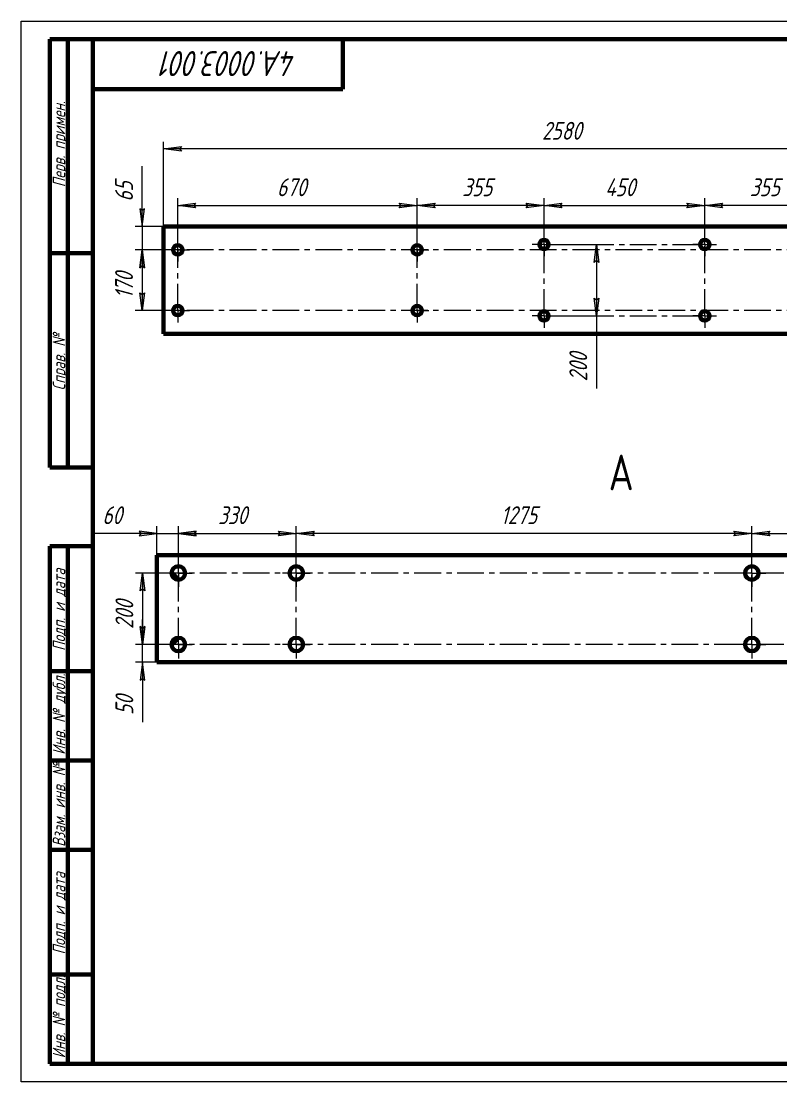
# Model space of a CAD drawing. Header units: millimetres. Extents: x 0 to 420, y 0 to 297.
# Drawn here: x 0 to 212.6, y 0 to 297 of the extents above; entities that cross this region are included whole.
import ezdxf

# ---------------------------------------------------------------- set-up
doc = ezdxf.new("R2010")
doc.units = ezdxf.units.MM
for name, pattern in [('K5LT_AXLED', [12, 7.5, -1.5, 1.5, -1.5]), ('K5LT_BASIC', [0]), ('K5LT_THIN', [0])]:
    doc.linetypes.add(name, pattern=pattern)
doc.layers.add('Системный слой', color=7, linetype='Continuous')
doc.layers.add('Системный слой (1)', color=7, linetype='Continuous', true_color=0x6c6c6c)
doc.styles.add('KDIMTEXTSTYLE', font='GOST_AU.SHX', dxfattribs={"width": 0.96, "oblique": 15, "height": 5})
doc.styles.add('KTEXTSTYLE', font='GOST_AU.SHX', dxfattribs={"width": 0.96, "height": 5})
doc.dimstyles.new('KDIMSTYLE (0.10)', dxfattribs={"dimtxt": 5, "dimasz": 1, "dimexe": 2, "dimexo": 0, "dimgap": 1, "dimtad": 1, "dimlfac": 10, "dimtxsty": 'KDIMTEXTSTYLE', "dimsah": 1, "dimcen": 0, "dimdle": 1, "dimadec": 0, "dimazin": 0, "dimtfac": 0.667, "dimtmove": 0, "dimatfit": 3, "dimfxl": 1, "dimtvp": 1, "dimtolj": 1, "dimtzin": 0, "dimarcsym": 0})

# ---------------------------------------------------------------- blocks, each defined once
blk = doc.blocks.new('D0')
at = {"layer": 'Системный слой (1)'}
for points in [[(161.65, 229.47), (161, 234.47), (160.34, 229.47), (161, 229.97)], [(161.65, 219.47), (161, 218.97), (160.34, 219.47), (161, 214.47)]]:
    blk.add_hatch(color=7, dxfattribs=at).paths.add_polyline_path(points)
at = {"layer": 'Системный слой (1)', "color": 7, "linetype": 'K5LT_THIN', "lineweight": 18}
for p, q in [((146.32, 234.47), (163, 234.47)), ((160.34, 229.47), (161, 234.47)), ((161, 234.47), (161.65, 229.47)), ((161, 234.47), (161, 214.47)), ((161, 229.97), (160.34, 229.47)), ((161.65, 229.47), (161, 229.97)), ((161, 214.47), (160.34, 219.47)), ((160.34, 219.47), (161, 218.97)), ((161, 218.97), (161.65, 219.47)), ((161.65, 219.47), (161, 214.47)), ((146.32, 214.47), (163, 214.47)), ((161, 214.47), (161, 209.47))]:
    blk.add_line(p, q, dxfattribs=at)
blk.add_wipeout([(160, 196.13), (152.61, 196.13), (152.61, 207.02), (160, 207.02)]).dxf.layer = 'Системный слой (1)'
blk.add_line((161, 209.47), (161, 194.13), dxfattribs=at)
at = {"layer": 'Системный слой (1)', "color": 7, "insert": (153.41, 196.13), "char_height": 5, "attachment_point": 1, "rotation": 90, "style": 'KTEXTSTYLE'}
blk.add_mtext('\\H5.0;\\W1.000;\\Q15;\\Q15;\\W0.965;200', dxfattribs=at)
blk = doc.blocks.new('KDIMARROW_01')
at = {"layer": 'Системный слой'}
blk.add_hatch(color=0, dxfattribs=at).paths.add_polyline_path([(0, 0), (-5, 0.66), (-4.5, 0), (-5, -0.66)])
at = {"layer": 'Системный слой', "color": 0, "linetype": 'K5LT_THIN', "lineweight": 18}
for p, q in [((-4.5, 0), (-5, 0.66)), ((-5, 0.66), (0, 0)), ((0, 0), (-5, -0.66)), ((-5, -0.66), (-4.5, 0)), ((0, 0), (-1, 0))]:
    blk.add_line(p, q, dxfattribs=at)
blk = doc.blocks.new('D1')
at = {"layer": 'Системный слой (1)', "color": 7, "linetype": 'K5LT_THIN', "lineweight": 18}
for p, q in [((43.82, 232.97), (31.86, 232.97)), ((43.82, 215.97), (31.86, 215.97))]:
    blk.add_line(p, q, dxfattribs=at)
blk.add_wipeout([(32.86, 219.33), (25.48, 219.33), (25.48, 229.2), (32.86, 229.2)]).dxf.layer = 'Системный слой (1)'
at = {"layer": 'Системный слой (1)'}
for points in [[(33.86, 232.97), (33.21, 227.97), (33.86, 228.47), (34.52, 227.97)], [(33.86, 220.47), (33.21, 220.97), (33.86, 215.97), (34.52, 220.97)]]:
    blk.add_hatch(color=7, dxfattribs=at).paths.add_polyline_path(points)
at = {"layer": 'Системный слой (1)', "color": 7, "linetype": 'K5LT_THIN', "lineweight": 18}
for p, q in [((33.21, 227.97), (33.86, 232.97)), ((33.86, 232.97), (34.52, 227.97)), ((33.86, 232.97), (33.86, 215.97)), ((33.86, 228.47), (33.21, 227.97)), ((34.52, 227.97), (33.86, 228.47)), ((33.86, 215.97), (33.21, 220.97)), ((33.21, 220.97), (33.86, 220.47)), ((33.86, 220.47), (34.52, 220.97)), ((34.52, 220.97), (33.86, 215.97))]:
    blk.add_line(p, q, dxfattribs=at)
at = {"layer": 'Системный слой (1)', "color": 7, "insert": (26.28, 219.33), "char_height": 5, "attachment_point": 1, "rotation": 90, "style": 'KTEXTSTYLE'}
blk.add_mtext('\\H5.0;\\W1.000;\\Q15;\\Q15;\\W0.965;170', dxfattribs=at)
blk = doc.blocks.new('D2')
at = {"layer": 'Системный слой (1)'}
for points in [[(48.82, 246.06), (43.82, 245.4), (48.82, 244.74), (48.32, 245.4)], [(110.82, 245.4), (105.82, 246.06), (106.32, 245.4), (105.82, 244.74)]]:
    blk.add_hatch(color=7, dxfattribs=at).paths.add_polyline_path(points)
at = {"layer": 'Системный слой (1)', "color": 7, "linetype": 'K5LT_THIN', "lineweight": 18}
for p, q in [((43.82, 232.97), (43.82, 247.4)), ((110.82, 232.97), (110.82, 247.4)), ((43.82, 245.4), (48.82, 246.06)), ((48.82, 244.74), (43.82, 245.4)), ((48.82, 246.06), (48.32, 245.4)), ((48.32, 245.4), (48.82, 244.74)), ((106.32, 245.4), (105.82, 246.06)), ((105.82, 246.06), (110.82, 245.4)), ((110.82, 245.4), (105.82, 244.74)), ((105.82, 244.74), (106.32, 245.4))]:
    blk.add_line(p, q, dxfattribs=at)
blk.add_wipeout([(71.58, 246.4), (71.58, 253.78), (82.6, 253.78), (82.6, 246.4)]).dxf.layer = 'Системный слой (1)'
blk.add_line((43.82, 245.4), (110.82, 245.4), dxfattribs=at)
at = {"layer": 'Системный слой (1)', "color": 7, "insert": (71.58, 252.99), "char_height": 5, "attachment_point": 1, "style": 'KTEXTSTYLE'}
blk.add_mtext('\\H5.0;\\W1.000;\\Q15;\\Q15;\\W0.965;670', dxfattribs=at)
blk = doc.blocks.new('D3')
at = {"layer": 'Системный слой (1)'}
for points in [[(115.82, 246.06), (110.82, 245.4), (115.82, 244.74), (115.32, 245.4)], [(146.32, 245.4), (141.32, 246.06), (141.82, 245.4), (141.32, 244.74)]]:
    blk.add_hatch(color=7, dxfattribs=at).paths.add_polyline_path(points)
at = {"layer": 'Системный слой (1)', "color": 7, "linetype": 'K5LT_THIN', "lineweight": 18}
for p, q in [((110.82, 232.97), (110.82, 247.4)), ((146.32, 234.47), (146.32, 247.4)), ((110.82, 245.4), (115.82, 246.06)), ((115.82, 244.74), (110.82, 245.4)), ((115.82, 246.06), (115.32, 245.4)), ((115.32, 245.4), (115.82, 244.74)), ((141.82, 245.4), (141.32, 246.06)), ((141.32, 246.06), (146.32, 245.4)), ((146.32, 245.4), (141.32, 244.74)), ((141.32, 244.74), (141.82, 245.4))]:
    blk.add_line(p, q, dxfattribs=at)
blk.add_wipeout([(123.42, 246.4), (123.42, 253.78), (133.3, 253.78), (133.3, 246.4)]).dxf.layer = 'Системный слой (1)'
blk.add_line((146.32, 245.4), (110.82, 245.4), dxfattribs=at)
at = {"layer": 'Системный слой (1)', "color": 7, "insert": (123.42, 252.99), "char_height": 5, "attachment_point": 1, "style": 'KTEXTSTYLE'}
blk.add_mtext('\\H5.0;\\W1.000;\\Q15;\\Q15;\\W0.965;355', dxfattribs=at)
blk = doc.blocks.new('D4')
at = {"layer": 'Системный слой (1)'}
for points in [[(151.32, 246.06), (146.32, 245.4), (151.32, 244.74), (150.82, 245.4)], [(191.32, 245.4), (186.32, 246.06), (186.82, 245.4), (186.32, 244.74)]]:
    blk.add_hatch(color=7, dxfattribs=at).paths.add_polyline_path(points)
at = {"layer": 'Системный слой (1)', "color": 7, "linetype": 'K5LT_THIN', "lineweight": 18}
for p, q in [((146.32, 234.47), (146.32, 247.4)), ((191.32, 234.47), (191.32, 247.4)), ((146.32, 245.4), (151.32, 246.06)), ((151.32, 244.74), (146.32, 245.4)), ((151.32, 246.06), (150.82, 245.4)), ((150.82, 245.4), (151.32, 244.74)), ((186.82, 245.4), (186.32, 246.06)), ((186.32, 246.06), (191.32, 245.4)), ((191.32, 245.4), (186.32, 244.74)), ((186.32, 244.74), (186.82, 245.4))]:
    blk.add_line(p, q, dxfattribs=at)
blk.add_wipeout([(163.41, 246.4), (163.41, 253.78), (173.79, 253.78), (173.79, 246.4)]).dxf.layer = 'Системный слой (1)'
blk.add_line((146.32, 245.4), (191.32, 245.4), dxfattribs=at)
at = {"layer": 'Системный слой (1)', "color": 7, "insert": (163.41, 252.99), "char_height": 5, "attachment_point": 1, "style": 'KTEXTSTYLE'}
blk.add_mtext('\\H5.0;\\W1.000;\\Q15;\\Q15;\\W0.965;450', dxfattribs=at)
blk = doc.blocks.new('D5')
at = {"layer": 'Системный слой (1)'}
for points in [[(196.32, 246.06), (191.32, 245.4), (196.32, 244.74), (195.82, 245.4)], [(226.82, 245.4), (221.82, 246.06), (222.32, 245.4), (221.82, 244.74)]]:
    blk.add_hatch(color=7, dxfattribs=at).paths.add_polyline_path(points)
at = {"layer": 'Системный слой (1)', "color": 7, "linetype": 'K5LT_THIN', "lineweight": 18}
for p, q in [((191.32, 234.47), (191.32, 247.4)), ((226.82, 232.97), (226.82, 247.4)), ((191.32, 245.4), (196.32, 246.06)), ((196.32, 244.74), (191.32, 245.4)), ((196.32, 246.06), (195.82, 245.4)), ((195.82, 245.4), (196.32, 244.74)), ((222.32, 245.4), (221.82, 246.06)), ((221.82, 246.06), (226.82, 245.4)), ((226.82, 245.4), (221.82, 244.74)), ((221.82, 244.74), (222.32, 245.4))]:
    blk.add_line(p, q, dxfattribs=at)
blk.add_wipeout([(203.92, 246.4), (203.92, 253.78), (213.8, 253.78), (213.8, 246.4)]).dxf.layer = 'Системный слой (1)'
blk.add_line((226.82, 245.4), (191.32, 245.4), dxfattribs=at)
at = {"layer": 'Системный слой (1)', "color": 7, "insert": (203.92, 252.99), "char_height": 5, "attachment_point": 1, "style": 'KTEXTSTYLE'}
blk.add_mtext('\\H5.0;\\W1.000;\\Q15;\\Q15;\\W0.965;355', dxfattribs=at)
blk = doc.blocks.new('D7')
at = {"layer": 'Системный слой (1)'}
for points in [[(33.86, 243.97), (33.21, 244.47), (33.86, 239.47), (34.52, 244.47)], [(34.52, 227.97), (33.86, 232.97), (33.21, 227.97), (33.86, 228.47)]]:
    blk.add_hatch(color=7, dxfattribs=at).paths.add_polyline_path(points)
at = {"layer": 'Системный слой (1)', "color": 7, "linetype": 'K5LT_THIN', "lineweight": 18}
for p, q in [((33.86, 243.97), (33.21, 244.47)), ((33.21, 244.47), (33.86, 239.47)), ((33.86, 239.47), (33.86, 244.48)), ((33.86, 239.47), (34.52, 244.47)), ((34.52, 244.47), (33.86, 243.97)), ((39.82, 239.47), (31.86, 239.47)), ((33.86, 239.47), (33.86, 232.97)), ((43.82, 232.97), (31.86, 232.97)), ((33.86, 232.97), (33.21, 227.97)), ((34.52, 227.97), (33.86, 232.97)), ((33.86, 232.97), (33.86, 225.97)), ((33.21, 227.97), (33.86, 228.47)), ((33.86, 228.47), (34.52, 227.97))]:
    blk.add_line(p, q, dxfattribs=at)
blk.add_wipeout([(32.86, 246.48), (25.48, 246.48), (25.48, 254.06), (32.86, 254.06)]).dxf.layer = 'Системный слой (1)'
for p, q in [((33.86, 244.48), (33.86, 256.38)), ((33.86, 239.47), (33.86, 246.47))]:
    blk.add_line(p, q, dxfattribs=at)
at = {"layer": 'Системный слой (1)', "color": 7, "insert": (26.28, 246.48), "char_height": 5, "attachment_point": 1, "rotation": 90, "style": 'KTEXTSTYLE'}
blk.add_mtext('\\H5.0;\\W1.000;\\Q15;\\Q15;\\W0.965;65', dxfattribs=at)
blk = doc.blocks.new('D9')
at = {"layer": 'Системный слой (1)'}
for points in [[(44.82, 261.88), (39.82, 261.23), (44.82, 260.57), (44.32, 261.23)], [(297.82, 261.23), (292.82, 261.88), (293.32, 261.23), (292.82, 260.57)]]:
    blk.add_hatch(color=7, dxfattribs=at).paths.add_polyline_path(points)
at = {"layer": 'Системный слой (1)', "color": 7, "linetype": 'K5LT_THIN', "lineweight": 18}
for p, q in [((39.82, 239.47), (39.82, 263.23)), ((39.82, 261.23), (44.82, 261.88)), ((44.82, 261.88), (44.32, 261.23)), ((293.32, 261.23), (292.82, 261.88)), ((292.82, 261.88), (297.82, 261.23)), ((297.82, 239.47), (297.82, 263.23)), ((44.82, 260.57), (39.82, 261.23)), ((44.32, 261.23), (44.82, 260.57)), ((297.82, 261.23), (292.82, 260.57)), ((292.82, 260.57), (293.32, 261.23))]:
    blk.add_line(p, q, dxfattribs=at)
blk.add_wipeout([(145.75, 262.23), (145.75, 269.61), (159.31, 269.61), (159.31, 262.23)]).dxf.layer = 'Системный слой (1)'
blk.add_line((297.82, 261.23), (39.82, 261.23), dxfattribs=at)
at = {"layer": 'Системный слой (1)', "color": 7, "insert": (145.75, 268.81), "char_height": 5, "attachment_point": 1, "style": 'KTEXTSTYLE'}
blk.add_mtext('\\H5.0;\\W1.000;\\Q15;\\Q15;\\W0.965;2580', dxfattribs=at)
blk = doc.blocks.new('U0')
at = {"layer": 'Системный слой (1)', "color": 30, "linetype": 'K5LT_AXLED', "lineweight": 18, "true_color": 0xff8000}
for q in [(191.32, 235.17), (188.02, 214.47), (191.32, 211.17), (194.62, 214.47)]:
    blk.add_line((191.32, 214.47), q, dxfattribs=at)
blk = doc.blocks.new('U1')
at = {"layer": 'Системный слой (1)', "color": 30, "linetype": 'K5LT_AXLED', "lineweight": 18, "true_color": 0xff8000}
for q in [(146.32, 235.17), (143.02, 214.47), (146.32, 211.17), (192.02, 214.47)]:
    blk.add_line((146.32, 214.47), q, dxfattribs=at)
blk = doc.blocks.new('U2')
at = {"layer": 'Системный слой (1)', "color": 30, "linetype": 'K5LT_AXLED', "lineweight": 18, "true_color": 0xff8000}
for q in [(293.82, 233.67), (41.82, 215.97), (293.82, 212.67), (297.12, 215.97)]:
    blk.add_line((293.82, 215.97), q, dxfattribs=at)
blk = doc.blocks.new('U4')
at = {"layer": 'Системный слой (1)', "color": 30, "linetype": 'K5LT_AXLED', "lineweight": 18, "true_color": 0xff8000}
for q in [(110.82, 234.97), (107.52, 215.97), (110.82, 212.67), (114.12, 215.97)]:
    blk.add_line((110.82, 215.97), q, dxfattribs=at)
blk = doc.blocks.new('U5')
at = {"layer": 'Системный слой (1)', "color": 30, "linetype": 'K5LT_AXLED', "lineweight": 18, "true_color": 0xff8000}
for q in [(43.82, 233.67), (40.52, 215.97), (43.82, 212.67), (47.12, 215.97)]:
    blk.add_line((43.82, 215.97), q, dxfattribs=at)
blk = doc.blocks.new('U6')
at = {"layer": 'Системный слой (1)', "color": 30, "linetype": 'K5LT_AXLED', "lineweight": 18, "true_color": 0xff8000}
for q in [(293.82, 236.27), (41.82, 232.97), (293.82, 229.67), (297.12, 232.97)]:
    blk.add_line((293.82, 232.97), q, dxfattribs=at)
blk = doc.blocks.new('U8')
at = {"layer": 'Системный слой (1)', "color": 30, "linetype": 'K5LT_AXLED', "lineweight": 18, "true_color": 0xff8000}
for q in [(110.82, 236.27), (107.52, 232.97), (110.82, 229.67), (114.12, 232.97)]:
    blk.add_line((110.82, 232.97), q, dxfattribs=at)
blk = doc.blocks.new('U9')
at = {"layer": 'Системный слой (1)', "color": 30, "linetype": 'K5LT_AXLED', "lineweight": 18, "true_color": 0xff8000}
for q in [(43.82, 236.27), (40.52, 232.97), (43.82, 229.67), (47.12, 232.97)]:
    blk.add_line((43.82, 232.97), q, dxfattribs=at)
blk = doc.blocks.new('U10')
at = {"layer": 'Системный слой (1)', "color": 30, "linetype": 'K5LT_AXLED', "lineweight": 18, "true_color": 0xff8000}
for q in [(191.32, 237.77), (188.02, 234.47), (191.32, 231.17), (194.62, 234.47)]:
    blk.add_line((191.32, 234.47), q, dxfattribs=at)
blk = doc.blocks.new('U11')
at = {"layer": 'Системный слой (1)', "color": 30, "linetype": 'K5LT_AXLED', "lineweight": 18, "true_color": 0xff8000}
for q in [(146.32, 237.77), (143.02, 234.47), (146.32, 231.17), (193.32, 234.47)]:
    blk.add_line((146.32, 234.47), q, dxfattribs=at)
blk = doc.blocks.new('D14')
at = {"layer": 'Системный слой (1)', "color": 7, "linetype": 'K5LT_THIN', "lineweight": 18}
for p, q in [((43.99, 142.47), (31.97, 142.47)), ((43.99, 122.47), (31.97, 122.47))]:
    blk.add_line(p, q, dxfattribs=at)
blk.add_wipeout([(32.97, 126.8), (25.59, 126.8), (25.59, 137.69), (32.97, 137.69)]).dxf.layer = 'Системный слой (1)'
at = {"layer": 'Системный слой (1)'}
for points in [[(33.97, 142.47), (33.31, 137.47), (33.97, 137.97), (34.63, 137.47)], [(33.97, 126.97), (33.31, 127.47), (33.97, 122.47), (34.63, 127.47)]]:
    blk.add_hatch(color=7, dxfattribs=at).paths.add_polyline_path(points)
at = {"layer": 'Системный слой (1)', "color": 7, "linetype": 'K5LT_THIN', "lineweight": 18}
for p, q in [((33.31, 137.47), (33.97, 142.47)), ((33.97, 142.47), (34.63, 137.47)), ((33.97, 142.47), (33.97, 122.47)), ((33.97, 137.97), (33.31, 137.47)), ((34.63, 137.47), (33.97, 137.97)), ((33.97, 122.47), (33.31, 127.47)), ((33.31, 127.47), (33.97, 126.97)), ((33.97, 126.97), (34.63, 127.47)), ((34.63, 127.47), (33.97, 122.47))]:
    blk.add_line(p, q, dxfattribs=at)
at = {"layer": 'Системный слой (1)', "color": 7, "insert": (26.38, 126.8), "char_height": 5, "attachment_point": 1, "rotation": 90, "style": 'KTEXTSTYLE'}
blk.add_mtext('\\H5.0;\\W1.000;\\Q15;\\Q15;\\W0.965;200', dxfattribs=at)
blk = doc.blocks.new('D15')
at = {"layer": 'Системный слой (1)'}
for points in [[(37.99, 153.58), (32.99, 154.23), (33.49, 153.58), (32.99, 152.92)], [(48.99, 154.23), (43.99, 153.58), (48.99, 152.92), (48.49, 153.58)]]:
    blk.add_hatch(color=7, dxfattribs=at).paths.add_polyline_path(points)
at = {"layer": 'Системный слой (1)', "color": 7, "linetype": 'K5LT_THIN', "lineweight": 18}
for p, q in [((37.99, 147.47), (37.99, 155.58)), ((43.99, 142.47), (43.99, 155.58)), ((37.99, 153.58), (32.99, 154.23)), ((32.99, 154.23), (33.49, 153.58)), ((33.49, 153.58), (32.99, 152.92)), ((32.99, 152.92), (37.99, 153.58)), ((37.99, 153.58), (33.01, 153.58)), ((37.99, 153.58), (43.99, 153.58)), ((48.99, 154.23), (43.99, 153.58)), ((43.99, 153.58), (48.99, 152.92)), ((43.99, 153.58), (50.99, 153.58)), ((48.49, 153.58), (48.99, 154.23)), ((48.99, 152.92), (48.49, 153.58))]:
    blk.add_line(p, q, dxfattribs=at)
blk.add_wipeout([(22.71, 154.58), (22.71, 161.96), (30.68, 161.96), (30.68, 154.58)]).dxf.layer = 'Системный слой (1)'
for p, q in [((33.01, 153.58), (20.71, 153.58)), ((37.99, 153.58), (30.99, 153.58))]:
    blk.add_line(p, q, dxfattribs=at)
at = {"layer": 'Системный слой (1)', "color": 7, "insert": (22.71, 161.16), "char_height": 5, "attachment_point": 1, "style": 'KTEXTSTYLE'}
blk.add_mtext('\\H5.0;\\W1.000;\\Q15;\\Q15;\\W0.965;60', dxfattribs=at)
blk = doc.blocks.new('D16')
at = {"layer": 'Системный слой (1)'}
for points in [[(48.99, 154.23), (43.99, 153.58), (48.99, 152.92), (48.49, 153.58)], [(76.99, 153.58), (71.99, 154.23), (72.49, 153.58), (71.99, 152.92)]]:
    blk.add_hatch(color=7, dxfattribs=at).paths.add_polyline_path(points)
at = {"layer": 'Системный слой (1)', "color": 7, "linetype": 'K5LT_THIN', "lineweight": 18}
for p, q in [((43.99, 142.47), (43.99, 155.58)), ((76.99, 142.47), (76.99, 155.58)), ((43.99, 153.58), (48.99, 154.23)), ((48.99, 152.92), (43.99, 153.58)), ((48.99, 154.23), (48.49, 153.58)), ((48.49, 153.58), (48.99, 152.92)), ((72.49, 153.58), (71.99, 154.23)), ((71.99, 154.23), (76.99, 153.58)), ((76.99, 153.58), (71.99, 152.92)), ((71.99, 152.92), (72.49, 153.58))]:
    blk.add_line(p, q, dxfattribs=at)
blk.add_wipeout([(55.08, 154.58), (55.08, 161.96), (65.46, 161.96), (65.46, 154.58)]).dxf.layer = 'Системный слой (1)'
blk.add_line((43.99, 153.58), (76.99, 153.58), dxfattribs=at)
at = {"layer": 'Системный слой (1)', "color": 7, "insert": (55.08, 161.16), "char_height": 5, "attachment_point": 1, "style": 'KTEXTSTYLE'}
blk.add_mtext('\\H5.0;\\W1.000;\\Q15;\\Q15;\\W0.965;330', dxfattribs=at)
blk = doc.blocks.new('D17')
at = {"layer": 'Системный слой (1)'}
for points in [[(81.99, 154.23), (76.99, 153.58), (81.99, 152.92), (81.49, 153.58)], [(204.49, 153.58), (199.49, 154.23), (199.99, 153.58), (199.49, 152.92)]]:
    blk.add_hatch(color=7, dxfattribs=at).paths.add_polyline_path(points)
at = {"layer": 'Системный слой (1)', "color": 7, "linetype": 'K5LT_THIN', "lineweight": 18}
for p, q in [((76.99, 142.47), (76.99, 155.58)), ((204.49, 142.47), (204.49, 155.58)), ((76.99, 153.58), (81.99, 154.23)), ((81.99, 152.92), (76.99, 153.58)), ((81.99, 154.23), (81.49, 153.58)), ((81.49, 153.58), (81.99, 152.92)), ((199.99, 153.58), (199.49, 154.23)), ((199.49, 154.23), (204.49, 153.58)), ((204.49, 153.58), (199.49, 152.92)), ((199.49, 152.92), (199.99, 153.58))]:
    blk.add_line(p, q, dxfattribs=at)
blk.add_wipeout([(134.21, 154.58), (134.21, 161.96), (146.75, 161.96), (146.75, 154.58)]).dxf.layer = 'Системный слой (1)'
blk.add_line((204.49, 153.58), (76.99, 153.58), dxfattribs=at)
at = {"layer": 'Системный слой (1)', "color": 7, "insert": (134.21, 161.16), "char_height": 5, "attachment_point": 1, "style": 'KTEXTSTYLE'}
blk.add_mtext('\\H5.0;\\W1.000;\\Q15;\\Q15;\\W0.965;1275', dxfattribs=at)
blk = doc.blocks.new('D18')
at = {"layer": 'Системный слой (1)'}
for points in [[(209.49, 154.23), (204.49, 153.58), (209.49, 152.92), (208.99, 153.58)], [(237.49, 153.58), (232.49, 154.23), (232.99, 153.58), (232.49, 152.92)]]:
    blk.add_hatch(color=7, dxfattribs=at).paths.add_polyline_path(points)
at = {"layer": 'Системный слой (1)', "color": 7, "linetype": 'K5LT_THIN', "lineweight": 18}
for p, q in [((204.49, 142.47), (204.49, 155.58)), ((237.49, 142.47), (237.49, 155.58)), ((204.49, 153.58), (209.49, 154.23)), ((209.49, 152.92), (204.49, 153.58)), ((209.49, 154.23), (208.99, 153.58)), ((208.99, 153.58), (209.49, 152.92)), ((232.99, 153.58), (232.49, 154.23)), ((232.49, 154.23), (237.49, 153.58)), ((237.49, 153.58), (232.49, 152.92)), ((232.49, 152.92), (232.99, 153.58))]:
    blk.add_line(p, q, dxfattribs=at)
blk.add_wipeout([(215.58, 154.58), (215.58, 161.96), (225.96, 161.96), (225.96, 154.58)]).dxf.layer = 'Системный слой (1)'
blk.add_line((204.49, 153.58), (237.49, 153.58), dxfattribs=at)
at = {"layer": 'Системный слой (1)', "color": 7, "insert": (215.58, 161.16), "char_height": 5, "attachment_point": 1, "style": 'KTEXTSTYLE'}
blk.add_mtext('\\H5.0;\\W1.000;\\Q15;\\Q15;\\W0.965;330', dxfattribs=at)
blk = doc.blocks.new('D19')
at = {"layer": 'Системный слой (1)'}
for points in [[(33.97, 126.97), (33.31, 127.47), (33.97, 122.47), (34.63, 127.47)], [(33.97, 117.47), (33.31, 112.47), (33.97, 112.97), (34.63, 112.47)]]:
    blk.add_hatch(color=7, dxfattribs=at).paths.add_polyline_path(points)
at = {"layer": 'Системный слой (1)', "color": 7, "linetype": 'K5LT_THIN', "lineweight": 18}
for p, q in [((33.97, 122.47), (33.97, 129.47)), ((33.97, 126.97), (33.31, 127.47)), ((33.31, 127.47), (33.97, 122.47)), ((33.97, 122.47), (34.63, 127.47)), ((34.63, 127.47), (33.97, 126.97)), ((43.99, 122.47), (31.97, 122.47)), ((33.97, 117.47), (33.97, 122.47)), ((37.99, 117.47), (31.97, 117.47)), ((33.97, 117.47), (33.31, 112.47)), ((34.63, 112.47), (33.97, 117.47)), ((33.97, 117.47), (33.97, 112.47)), ((33.31, 112.47), (33.97, 112.97)), ((33.97, 112.97), (34.63, 112.47))]:
    blk.add_line(p, q, dxfattribs=at)
blk.add_wipeout([(32.97, 102.7), (25.59, 102.7), (25.59, 110.16), (32.97, 110.16)]).dxf.layer = 'Системный слой (1)'
for p, q in [((33.97, 117.47), (33.97, 110.47)), ((33.97, 112.47), (33.97, 100.7))]:
    blk.add_line(p, q, dxfattribs=at)
at = {"layer": 'Системный слой (1)', "color": 7, "insert": (26.38, 102.7), "char_height": 5, "attachment_point": 1, "rotation": 90, "style": 'KTEXTSTYLE'}
blk.add_mtext('\\H5.0;\\W1.000;\\Q15;\\Q15;\\W0.965;50', dxfattribs=at)
blk = doc.blocks.new('U13')
at = {"layer": 'Системный слой (1)', "color": 30, "linetype": 'K5LT_AXLED', "lineweight": 18, "true_color": 0xff8000}
for q in [(237.49, 142.57), (41.99, 122.47), (237.49, 118.57), (241.39, 122.47)]:
    blk.add_line((237.49, 122.47), q, dxfattribs=at)
blk = doc.blocks.new('U14')
at = {"layer": 'Системный слой (1)', "color": 30, "linetype": 'K5LT_AXLED', "lineweight": 18, "true_color": 0xff8000}
for q in [(204.49, 144.47), (200.59, 122.47), (204.49, 118.57), (208.39, 122.47)]:
    blk.add_line((204.49, 122.47), q, dxfattribs=at)
blk = doc.blocks.new('U15')
at = {"layer": 'Системный слой (1)', "color": 30, "linetype": 'K5LT_AXLED', "lineweight": 18, "true_color": 0xff8000}
for q in [(76.99, 142.57), (73.09, 122.47), (76.99, 118.57), (80.89, 122.47)]:
    blk.add_line((76.99, 122.47), q, dxfattribs=at)
blk = doc.blocks.new('U16')
at = {"layer": 'Системный слой (1)', "color": 30, "linetype": 'K5LT_AXLED', "lineweight": 18, "true_color": 0xff8000}
for q in [(43.99, 142.57), (40.09, 122.47), (43.99, 118.57), (47.89, 122.47)]:
    blk.add_line((43.99, 122.47), q, dxfattribs=at)
blk = doc.blocks.new('U17')
at = {"layer": 'Системный слой (1)', "color": 30, "linetype": 'K5LT_AXLED', "lineweight": 18, "true_color": 0xff8000}
for q in [(237.49, 146.37), (40.09, 142.47), (237.49, 138.57), (241.39, 142.47)]:
    blk.add_line((237.49, 142.47), q, dxfattribs=at)
blk = doc.blocks.new('U18')
at = {"layer": 'Системный слой (1)', "color": 30, "linetype": 'K5LT_AXLED', "lineweight": 18, "true_color": 0xff8000}
for q in [(204.49, 146.37), (200.59, 142.47), (204.49, 138.57), (208.39, 142.47)]:
    blk.add_line((204.49, 142.47), q, dxfattribs=at)
blk = doc.blocks.new('U19')
at = {"layer": 'Системный слой (1)', "color": 30, "linetype": 'K5LT_AXLED', "lineweight": 18, "true_color": 0xff8000}
for q in [(76.99, 146.37), (73.09, 142.47), (76.99, 138.57), (80.89, 142.47)]:
    blk.add_line((76.99, 142.47), q, dxfattribs=at)
blk = doc.blocks.new('U20')
at = {"layer": 'Системный слой (1)', "color": 30, "linetype": 'K5LT_AXLED', "lineweight": 18, "true_color": 0xff8000}
for q in [(43.99, 146.37), (40.09, 142.47), (43.99, 138.57), (47.89, 142.47)]:
    blk.add_line((43.99, 142.47), q, dxfattribs=at)
blk = doc.blocks.new('U21')
at = {"color": 7, "linetype": 'K5LT_THIN', "lineweight": 18}
for p, q in [((0, 0), (0, 297)), ((0, 297), (420, 297)), ((420, 0), (0, 0))]:
    blk.add_line(p, q, dxfattribs=at)
at = {"color": 150, "linetype": 'K5LT_BASIC', "lineweight": 60, "true_color": 0x0080ff}
for p, q in [((8, 172), (8, 292)), ((20, 292), (8, 292)), ((13, 172), (13, 292)), ((20, 5), (20, 292)), ((20, 292), (415, 292)), ((90, 292), (90, 278)), ((90, 278), (20, 278)), ((20, 232), (8, 232)), ((20, 172), (8, 172)), ((8, 5), (8, 150)), ((20, 150), (8, 150)), ((13, 5), (13, 150)), ((20, 115), (8, 115)), ((20, 90), (8, 90)), ((20, 65), (8, 65)), ((20, 30), (8, 30)), ((20, 5), (8, 5)), ((415, 5), (20, 5))]:
    blk.add_line(p, q, dxfattribs=at)
at = {"color": 7, "attachment_point": 1, "style": 'KTEXTSTYLE'}
for s, insert, char_height, rotation in [('\\H5.0;\\W1.000;\\Q15;\\Q15;\\W0.965;\\H7.00;4А.0003.001', (77.02, 281.64), 7, 180), ('\\H5.0;\\W1.000;\\Q15;\\Q15;\\W0.965;\\H3.50;Перв. примен.', (8.82, 250.52), 3.5, 90), ('\\H5.0;\\W1.000;\\Q15;\\Q15;\\W0.965;\\H3.50;Справ. №', (8.82, 193.63), 3.5, 90), ('\\H5.0;\\W1.000;\\Q15;\\Q15;\\W0.965;\\H3.50;Подп. и дата', (8.82, 120.66), 3.5, 90), ('\\H5.0;\\W1.000;\\Q15;\\Q15;\\W0.965;\\H3.50;Инв. № дубл.', (8.82, 91.57), 3.5, 90), ('\\H5.0;\\W1.000;\\Q15;\\Q15;\\W0.965;\\H3.50;Взам. инв. №', (8.82, 65.8), 3.5, 90), ('\\H5.0;\\W1.000;\\Q15;\\Q15;\\W0.965;\\H3.50;Подп. и дата', (8.82, 35.66), 3.5, 90), ('\\H5.0;\\W1.000;\\Q15;\\Q15;\\W0.965;\\H3.50;Инв. № подл.', (8.82, 6.57), 3.5, 90)]:
    blk.add_mtext(s, dxfattribs=dict(at, insert=insert, char_height=char_height, rotation=rotation))

msp = doc.modelspace()

# ---------------------------------------------------------------- linework, layer by layer
at = {"layer": 'Системный слой (1)', "color": 150, "linetype": 'K5LT_BASIC', "lineweight": 60, "true_color": 0x0080ff}
for p, q in [((297.8162, 239.47), (39.8162, 239.47)), ((39.8162, 239.47), (39.8162, 209.47)), ((297.8162, 209.47), (39.8162, 209.47)), ((37.9883, 117.47), (37.9883, 147.47)), ((37.9883, 147.47), (295.9883, 147.47)), ((37.9883, 117.47), (295.9883, 117.47))]:
    msp.add_line(p, q, dxfattribs=at)
for centre, radius in [((110.8162, 215.97), 1.3), ((191.3162, 214.47), 1.3), ((76.9883, 122.47), 1.9), ((204.4883, 122.47), 1.9)]:
    msp.add_circle(centre, radius, dxfattribs=at)

# ---------------------------------------------------------------- texts
at = {"layer": 'Системный слой (1)', "color": 7, "insert": (164.4164, 175.645), "char_height": 10, "attachment_point": 1, "style": 'KTEXTSTYLE'}
msp.add_mtext('\\H5.0;\\W1.000;\\Q15;\\Q0;\\W0.965;\\H10.00;{\\c16711680;А}', dxfattribs=at)

# ---------------------------------------------------------------- next in the draw order: dimensions: what is measured, and where the dimension line sits
at = {"layer": 'Системный слой (1)', "color": 7}
for base, p1, p2, picture, middle in [((33.8637063422, 232.9700332974), (43.816186402, 215.9700332974), (43.816186402, 232.9700332974), 'D1', (33.8637063422, 224.4700332974)), ((33.9668846659, 142.4700332974), (43.9882558992, 122.4700332974), (43.9882558992, 142.4700332974), 'D14', (33.9668846659, 132.4700332974))]:
    dim = msp.add_linear_dim(base=base, p1=p1, p2=p2, dimstyle='KDIMSTYLE (0.10)', override={"dimexo": 0, "dimpost": '\\H5.0;\\W0.965;\\Q15;<>', "dimblk1": 'KDIMARROW_01', "dimblk2": 'KDIMARROW_01', "dimse1": 0, "dimse2": 0, "dimclrt": 7, "dimtol": 1, "dimtp": 0, "dimtm": 0, "dimtdec": 5, "dimtolj": 1}, dxfattribs=at)
    dim.commit()
    dim.dimension.update_dxf_attribs({"geometry": picture, "text_midpoint": middle, "dimtype": 160})
dim = msp.add_linear_dim(base=(160.9963, 234.47), p1=(146.3162, 214.47), p2=(146.3162, 234.47), angle=270, dimstyle='KDIMSTYLE (0.10)', override={"dimexo": 0, "dimtoh": 1, "dimpost": '\\H5.0;\\W0.965;\\Q15;<>', "dimblk1": 'KDIMARROW_01', "dimblk2": 'KDIMARROW_01', "dimse1": 0, "dimse2": 0, "dimclrt": 7, "dimtol": 1, "dimtp": 0, "dimtm": 0, "dimtdec": 5, "dimtmove": 1, "dimtolj": 1}, dxfattribs=at)
dim.commit()
dim.dimension.update_dxf_attribs({"geometry": 'D0', "text_midpoint": (160.9963, 201.7975), "dimtype": 160})

# ---------------------------------------------------------------- next in the draw order: linework, layer by layer
at = {"layer": 'Системный слой (1)', "color": 150, "linetype": 'K5LT_BASIC', "lineweight": 60, "true_color": 0x0080ff}
for centre in [(43.8162, 215.97), (146.3162, 214.47)]:
    msp.add_circle(centre, 1.3, dxfattribs=at)

# ---------------------------------------------------------------- next in the draw order: dimensions: what is measured, and where the dimension line sits
at = {"layer": 'Системный слой (1)', "color": 7}
for base, p1, p2, override, picture, middle in [((43.816186402, 245.4017712623), (110.816186402, 232.9700332974), (43.816186402, 232.9700332974), {"dimexo": 0, "dimpost": '\\H5.0;\\W0.965;\\Q15;<>', "dimblk1": 'KDIMARROW_01', "dimblk2": 'KDIMARROW_01', "dimse1": 0, "dimse2": 0, "dimclrt": 7, "dimtol": 1, "dimtp": 0, "dimtm": 0, "dimtdec": 5, "dimtolj": 1}, 'D2', (77.316186402, 245.4017712623)), ((37.9883, 153.5762), (43.9883, 142.47), (37.9883, 147.47), {"dimexo": 0, "dimtoh": 1, "dimpost": '\\H5.0;\\W0.965;\\Q15;<>', "dimblk1": 'KDIMARROW_01', "dimblk2": 'KDIMARROW_01', "dimse1": 0, "dimse2": 0, "dimclrt": 7, "dimtol": 1, "dimtp": 0, "dimtm": 0, "dimtdec": 5, "dimtmove": 1, "dimtolj": 1}, 'D15', (26.8571, 153.5762))]:
    dim = msp.add_linear_dim(base=base, p1=p1, p2=p2, angle=90, dimstyle='KDIMSTYLE (0.10)', override=override, dxfattribs=at)
    dim.commit()
    dim.dimension.update_dxf_attribs({"geometry": picture, "text_midpoint": middle, "dimtype": 160})
dim = msp.add_linear_dim(base=(33.9669, 117.47), p1=(43.9883, 122.47), p2=(37.9883, 117.47), dimstyle='KDIMSTYLE (0.10)', override={"dimexo": 0, "dimtoh": 1, "dimpost": '\\H5.0;\\W0.965;\\Q15;<>', "dimblk1": 'KDIMARROW_01', "dimblk2": 'KDIMARROW_01', "dimse1": 0, "dimse2": 0, "dimclrt": 7, "dimtol": 1, "dimtp": 0, "dimtm": 0, "dimtdec": 5, "dimtmove": 1, "dimtolj": 1}, dxfattribs=at)
dim.commit()
dim.dimension.update_dxf_attribs({"geometry": 'D19', "text_midpoint": (33.9669, 106.5835), "dimtype": 160})

# ---------------------------------------------------------------- next in the draw order: linework, layer by layer
at = {"layer": 'Системный слой (1)', "color": 150, "linetype": 'K5LT_BASIC', "lineweight": 60, "true_color": 0x0080ff}
msp.add_circle((43.9883, 122.47), 1.9, dxfattribs=at)
msp.add_arc((41.9883, 123.97), 1.3, 274.901009, 11.359196, dxfattribs=at)

# ---------------------------------------------------------------- next in the draw order: dimensions: what is measured, and where the dimension line sits
at = {"layer": 'Системный слой (1)', "color": 7}
dim = msp.add_linear_dim(base=(33.8637, 239.47), p1=(43.8162, 232.97), p2=(39.8162, 239.47), dimstyle='KDIMSTYLE (0.10)', override={"dimexo": 0, "dimtoh": 1, "dimpost": '\\H5.0;\\W0.965;\\Q15;<>', "dimblk1": 'KDIMARROW_01', "dimblk2": 'KDIMARROW_01', "dimse1": 0, "dimse2": 0, "dimclrt": 7, "dimtol": 1, "dimtp": 0, "dimtm": 0, "dimtdec": 5, "dimtmove": 1, "dimtolj": 1}, dxfattribs=at)
dim.commit()
dim.dimension.update_dxf_attribs({"geometry": 'D7', "text_midpoint": (33.8637, 250.4277), "dimtype": 160})
for base, p1, p2, picture, middle in [((146.3162, 245.4018), (110.8162, 232.97), (146.3162, 234.47), 'D3', (128.5662, 245.4018)), ((43.9882558992, 153.5762037937), (76.9882558992, 142.4700332974), (43.9882558992, 142.4700332974), 'D16', (60.4882558992, 153.5762037937))]:
    dim = msp.add_linear_dim(base=base, p1=p1, p2=p2, angle=90, dimstyle='KDIMSTYLE (0.10)', override={"dimexo": 0, "dimpost": '\\H5.0;\\W0.965;\\Q15;<>', "dimblk1": 'KDIMARROW_01', "dimblk2": 'KDIMARROW_01', "dimse1": 0, "dimse2": 0, "dimclrt": 7, "dimtol": 1, "dimtp": 0, "dimtm": 0, "dimtdec": 5, "dimtolj": 1}, dxfattribs=at)
    dim.commit()
    dim.dimension.update_dxf_attribs({"geometry": picture, "text_midpoint": middle, "dimtype": 160})

# ---------------------------------------------------------------- next in the draw order: linework, layer by layer
at = {"layer": 'Системный слой (1)', "color": 150, "linetype": 'K5LT_BASIC', "lineweight": 60, "true_color": 0x0080ff}
for centre, radius in [((43.8162, 232.97), 1.3), ((110.8162, 232.97), 1.3), ((43.9883, 142.47), 1.9)]:
    msp.add_circle(centre, radius, dxfattribs=at)
msp.add_arc((41.9883, 140.97), 1.3, 348.640804, 85.098991, dxfattribs=at)

# ---------------------------------------------------------------- next in the draw order: block references
at = {"layer": 'Системный слой (1)'}
for name in ['U9', 'U8', 'U4', 'U5', 'U20', 'U16']:
    msp.add_blockref(name, (0, 0), dxfattribs=at)

# ---------------------------------------------------------------- next in the draw order: dimensions: what is measured, and where the dimension line sits
at = {"layer": 'Системный слой (1)', "color": 7}
for base, p1, p2, picture, middle in [((146.316186402, 245.4017712623), (191.316186402, 234.4700332974), (146.316186402, 234.4700332974), 'D4', (168.816186402, 245.4017712623)), ((204.4882558992, 153.5762037937), (76.9882558992, 142.4700332974), (204.4882558992, 142.4700332974), 'D17', (140.7382558992, 153.5762037937))]:
    dim = msp.add_linear_dim(base=base, p1=p1, p2=p2, angle=90, dimstyle='KDIMSTYLE (0.10)', override={"dimexo": 0, "dimpost": '\\H5.0;\\W0.965;\\Q15;<>', "dimblk1": 'KDIMARROW_01', "dimblk2": 'KDIMARROW_01', "dimse1": 0, "dimse2": 0, "dimclrt": 7, "dimtol": 1, "dimtp": 0, "dimtm": 0, "dimtdec": 5, "dimtolj": 1}, dxfattribs=at)
    dim.commit()
    dim.dimension.update_dxf_attribs({"geometry": picture, "text_midpoint": middle, "dimtype": 160})

# ---------------------------------------------------------------- next in the draw order: linework, layer by layer
at = {"layer": 'Системный слой (1)', "color": 150, "linetype": 'K5LT_BASIC', "lineweight": 60, "true_color": 0x0080ff}
for centre, radius in [((146.3162, 234.47), 1.3), ((76.9883, 142.47), 1.9)]:
    msp.add_circle(centre, radius, dxfattribs=at)

# ---------------------------------------------------------------- next in the draw order: block references
at = {"layer": 'Системный слой (1)'}
for name in ['U19', 'U15']:
    msp.add_blockref(name, (0, 0), dxfattribs=at)

# ---------------------------------------------------------------- next in the draw order: dimensions: what is measured, and where the dimension line sits
at = {"layer": 'Системный слой (1)', "color": 7}
for base, p1, p2, picture, middle in [((226.8162, 245.4018), (191.3162, 234.47), (226.8162, 232.97), 'D5', (209.0662, 245.4018)), ((204.4882558992, 153.5762037937), (237.4882558992, 142.4700332974), (204.4882558992, 142.4700332974), 'D18', (220.9882558992, 153.5762037937))]:
    dim = msp.add_linear_dim(base=base, p1=p1, p2=p2, angle=90, dimstyle='KDIMSTYLE (0.10)', override={"dimexo": 0, "dimpost": '\\H5.0;\\W0.965;\\Q15;<>', "dimblk1": 'KDIMARROW_01', "dimblk2": 'KDIMARROW_01', "dimse1": 0, "dimse2": 0, "dimclrt": 7, "dimtol": 1, "dimtp": 0, "dimtm": 0, "dimtdec": 5, "dimtolj": 1}, dxfattribs=at)
    dim.commit()
    dim.dimension.update_dxf_attribs({"geometry": picture, "text_midpoint": middle, "dimtype": 160})

# ---------------------------------------------------------------- next in the draw order: linework, layer by layer
at = {"layer": 'Системный слой (1)', "color": 150, "linetype": 'K5LT_BASIC', "lineweight": 60, "true_color": 0x0080ff}
for centre, radius in [((191.3162, 234.47), 1.3), ((204.4883, 142.47), 1.9)]:
    msp.add_circle(centre, radius, dxfattribs=at)

# ---------------------------------------------------------------- next in the draw order: block references
at = {"layer": 'Системный слой (1)'}
for name in ['U11', 'U10', 'U6', 'U1', 'U0', 'U2', 'U17', 'U18', 'U13', 'U14']:
    msp.add_blockref(name, (0, 0), dxfattribs=at)

# ---------------------------------------------------------------- next in the draw order: dimensions: what is measured, and where the dimension line sits
at = {"layer": 'Системный слой (1)', "color": 7}
dim = msp.add_linear_dim(base=(297.8162, 261.226), p1=(39.8162, 239.47), p2=(297.8162, 239.47), angle=180, dimstyle='KDIMSTYLE (0.10)', override={"dimexo": 0, "dimpost": '\\H5.0;\\W0.965;\\Q15;<>', "dimblk1": 'KDIMARROW_01', "dimblk2": 'KDIMARROW_01', "dimse1": 0, "dimse2": 0, "dimclrt": 7, "dimtol": 1, "dimtp": 0, "dimtm": 0, "dimtdec": 5, "dimtolj": 1}, dxfattribs=at)
dim.commit()
dim.dimension.update_dxf_attribs({"geometry": 'D9', "text_midpoint": (152.8162, 261.226), "dimtype": 160})

# ---------------------------------------------------------------- next in the draw order: block references
msp.add_blockref('U21', (0, 0))

doc.saveas('drawing.dxf')
